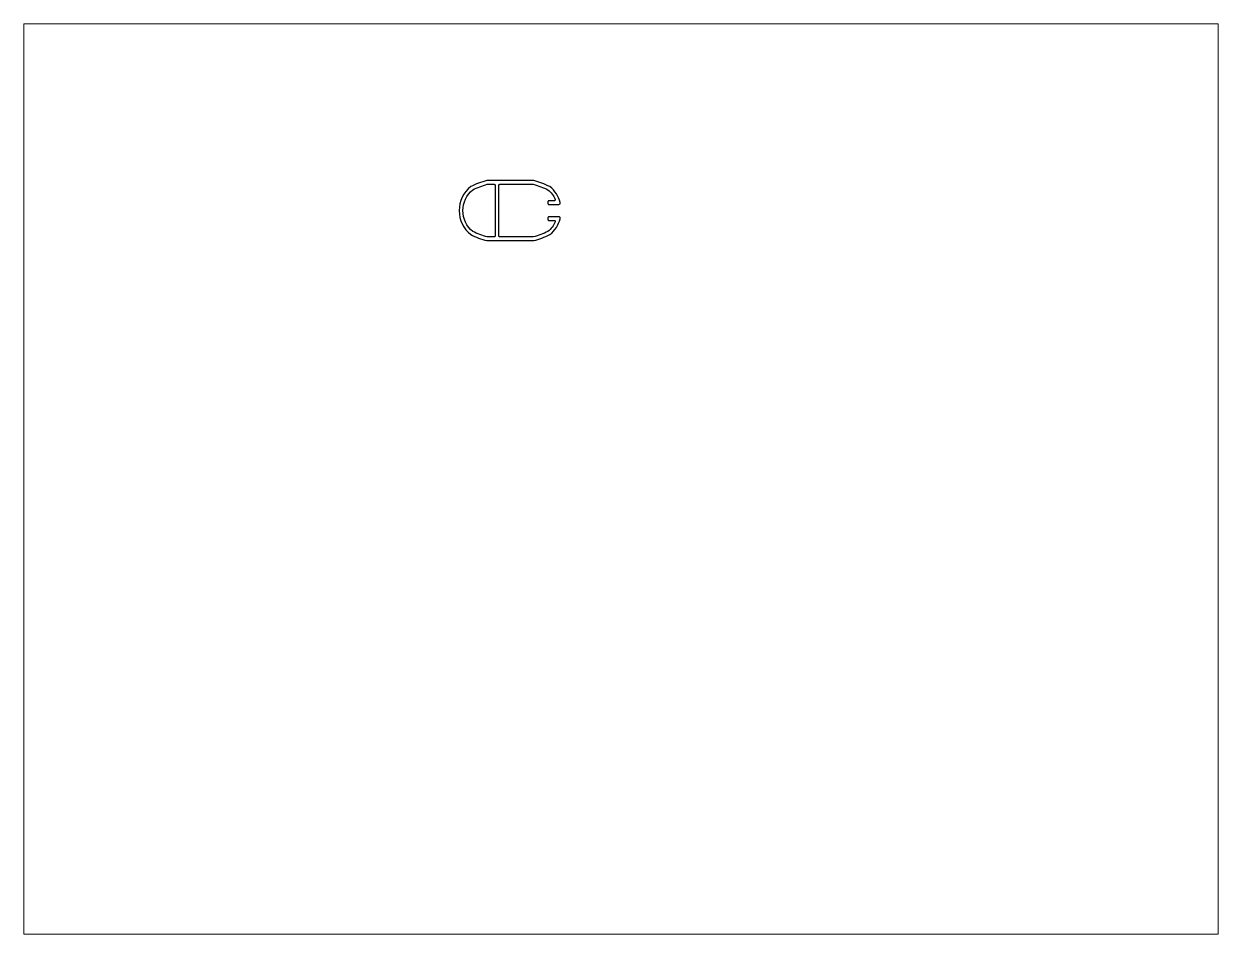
# Paper-space layout 'Layout1' of a CAD drawing. Extents: x 27 to 240, y 20 to 183.
# The model-space entities are those that its viewports show. They can reach past a viewport. Long polylines and large blocks are cut down to what shows.
import ezdxf

# ---------------------------------------------------------------- set-up
doc = ezdxf.new("R2010")
doc.units = 0
doc.header["$LTSCALE"] = 15
doc.layers.get('0').update_dxf_attribs({"linetype": 'CONTINUOUS'})

msp = doc.modelspace()

# ---------------------------------------------------------------- linework, layer by layer
at = {"ltscale": 0.05}
msp.add_line((168.25, 222.28), (168.25, 222.3), dxfattribs=at)
for points in [[(151.35, 208.46, -0.414214), (151.05, 208.76), (151.05, 225.16, -0.414214), (151.35, 225.46), (162.17, 225.46, -0.045096), (166.9, 223.69, -0.11305), (169.27, 220.59, -0.545504), (169, 220.16), (167.21, 220.16, 0.414214), (166.91, 219.86), (166.91, 219.26, 0.414214), (167.21, 218.96), (170.42, 218.96, 0.494938), (170.9, 219.59, 0.157445), (167.55, 224.71, 0.047738), (162.33, 226.66), (147.17, 226.66, 0.047738), (141.96, 224.71, 0.478264), (141.96, 209.21, 0.047738), (147.17, 207.26), (162.33, 207.26, 0.047738), (167.55, 209.21, 0.157445), (170.9, 214.33, 0.494938), (170.42, 214.96), (167.21, 214.96, 0.414214), (166.91, 214.66), (166.91, 214.06, 0.414214), (167.21, 213.76), (169, 213.76, -0.545504), (169.27, 213.34, -0.11305), (166.9, 210.23, -0.045096), (162.17, 208.46)], [(149.55, 225.46, -0.414214), (149.85, 225.16), (149.85, 208.76, -0.414214), (149.55, 208.46), (147.33, 208.46, -0.045096), (142.61, 210.23, -0.468969), (142.61, 223.69, -0.045096), (147.33, 225.46)]]:
    msp.add_lwpolyline(points, format="xyb", close=True, dxfattribs=at)

psp = doc.layouts.get("Layout1")

# ---------------------------------------------------------------- viewports
at = {"layer": '0', "color": 0, "linetype": 'BYBLOCK', "ltscale": 0.05}
psp.add_viewport(center=(133.35, 101.6), size=(213.36, 162.56), view_center_point=(190.51, 130.3), view_height=293.8955, dxfattribs=at)

doc.saveas('drawing.dxf')
